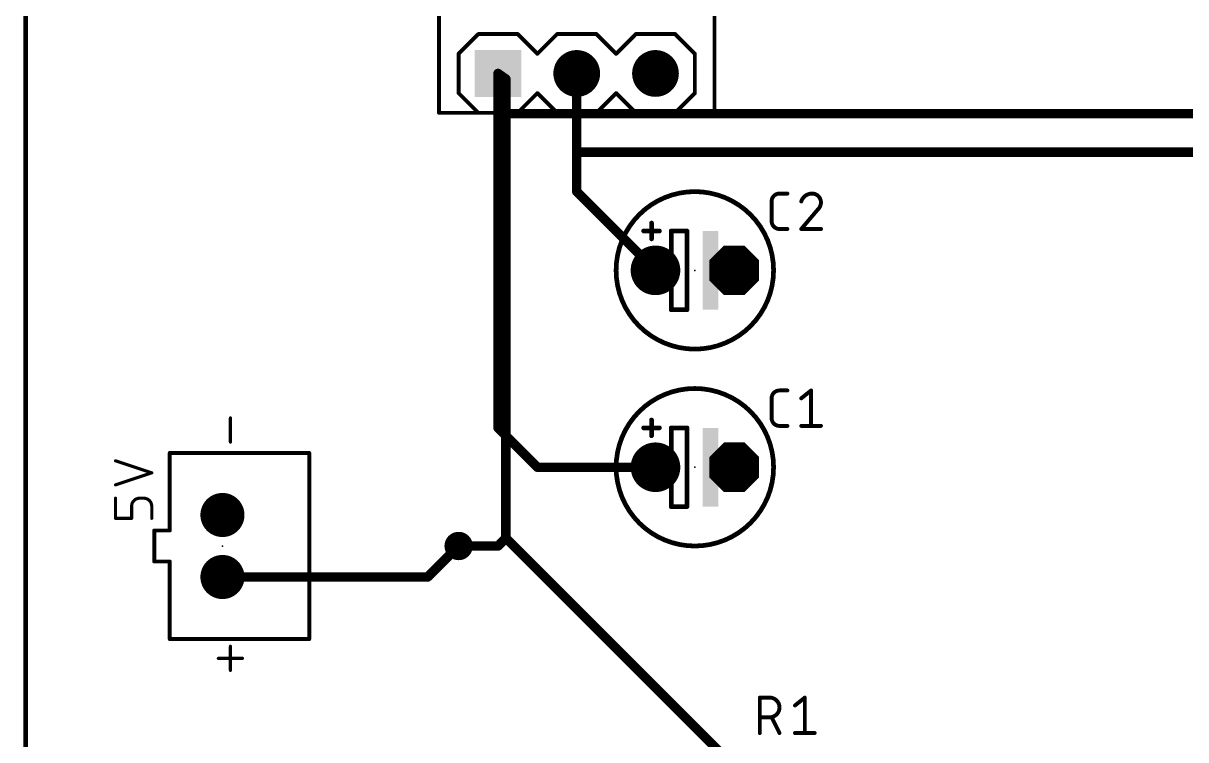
# Model space of a CAD drawing. Extents: x 0.6 to 3.55, y 0 to 3.95.
# Drawn here: x 0.597 to 2.073, y 1.504 to 2.414 of the extents above; entities that cross this region are included whole.
import ezdxf

# ---------------------------------------------------------------- set-up
doc = ezdxf.new("R2010")
doc.units = 0
for name, color, linetype in [('1', 12, 'CONTINUOUS'), ('16', 132, 'CONTINUOUS'), ('17', 110, 'CONTINUOUS'), ('18', 110, 'CONTINUOUS'), ('20', 31, 'CONTINUOUS'), ('21', 253, 'CONTINUOUS'), ('23', 53, 'CONTINUOUS'), ('25', 253, 'CONTINUOUS'), ('51', 253, 'CONTINUOUS')]:
    doc.layers.add(name, color=color, linetype=linetype)

# ---------------------------------------------------------------- blocks, each defined once
blk = doc.blocks.new('ROUNDP')
at = {"const_width": 0.5}
blk.add_lwpolyline([(0, -0.25, 1), (0, 0.25, 1), (0, -0.25)], format="xyb", dxfattribs=at)
blk = doc.blocks.new('RECT')
blk.add_solid([(-0.5, -0.5), (0.5, -0.5), (-0.5, 0.5), (0.5, 0.5)])
blk = doc.blocks.new('OCTAGONP')
at = {"const_width": 0.5}
blk.add_lwpolyline([(-0.25, -0.103553), (-0.25, 0.103553), (-0.103553, 0.25), (0.103553, 0.25), (0.25, 0.103553), (0.25, -0.103553), (0.103553, -0.25), (-0.103553, -0.25), (-0.25, -0.103553), (-0.25, 0.103553)], dxfattribs=at)
blk = doc.blocks.new('SQUAREP')
blk.add_solid([(-0.5, -0.5), (0.5, -0.5), (-0.5, 0.5), (0.5, 0.5)])
blk = doc.blocks.new('ROUNDV')
at = {"const_width": 0.5}
blk.add_lwpolyline([(0, -0.25, 1), (0, 0.25, 1), (0, -0.25)], format="xyb", dxfattribs=at)

msp = doc.modelspace()

# ---------------------------------------------------------------- linework, layer by layer
at = {"layer": '1'}
for points, const_width in [([(0.6, 3.65), (0.6, 0)], 0.006), ([(1.2, 2.35), (1.2, 1.9)], 0.012), ([(1.3, 2.35), (1.3, 2.25)], 0.012), ([(1.3, 2.25), (1.3, 2.2)], 0.012), ([(1.3, 2.25), (2.375, 2.25)], 0.012), ([(1.3, 2.2), (1.4, 2.1)], 0.012), ([(1.2, 1.9), (1.25, 1.85)], 0.012), ([(1.25, 1.85), (1.4, 1.85)], 0.012), ([(1.11063, 1.71063), (1.15, 1.75)], 0.012), ([(0.85, 1.71063), (1.11063, 1.71063)], 0.012)]:
    msp.add_lwpolyline(points, dxfattribs=dict(at, const_width=const_width))
at = {"layer": '1', "const_width": 0.006}
for points in [[(1.203, 2.35, 1), (1.197, 2.35)], [(1.303, 2.35, 1), (1.297, 2.35)], [(1.303, 2.25, 1), (1.297, 2.25)], [(1.3, 2.253, 1), (1.3, 2.247)], [(1.297, 2.25, 1), (1.303, 2.25)], [(1.302121, 2.202121, 1), (1.297879, 2.197879)], [(1.297, 2.2, 1), (1.303, 2.2)], [(1.397879, 2.097879, 1), (1.402121, 2.102121)], [(1.202121, 1.902121, 1), (1.197879, 1.897879)], [(1.197, 1.9, 1), (1.203, 1.9)], [(1.25, 1.853, 1), (1.25, 1.847)], [(1.247879, 1.847879, 1), (1.252121, 1.852121)], [(1.4, 1.847, 1), (1.4, 1.853)], [(1.152121, 1.747879, 1), (1.147879, 1.752121)], [(0.85, 1.71363, 1), (0.85, 1.70763)], [(1.108509, 1.712751, 1), (1.112751, 1.708509)], [(1.11063, 1.70763, 1), (1.11063, 1.71363)]]:
    msp.add_lwpolyline(points, format="xyb", dxfattribs=at)
at = {"layer": '16', "const_width": 0.012}
for points in [[(1.21, 2.343), (1.2, 2.35)], [(1.21, 2.299), (1.21, 2.343)], [(1.21, 1.76), (1.21, 2.299)], [(1.21, 2.299), (2.596, 2.299)], [(1.2, 1.75), (1.21, 1.76)], [(1.507, 1.463), (1.21, 1.76)], [(1.15, 1.75), (1.2, 1.75)]]:
    msp.add_lwpolyline(points, dxfattribs=at)
at = {"layer": '16', "const_width": 0.006}
for points in [[(1.20172, 2.352458, 1), (1.19828, 2.347542)], [(1.213, 2.343, 1), (1.207, 2.343)], [(1.20828, 2.340542, 1), (1.21172, 2.345458)], [(1.213, 2.299, 1), (1.207, 2.299)], [(1.21, 2.302, 1), (1.21, 2.296)], [(1.207, 2.299, 1), (1.213, 2.299)], [(1.212121, 1.762121, 1), (1.207879, 1.757879)], [(1.207, 1.76, 1), (1.213, 1.76)], [(1.212121, 1.757879, 1), (1.207879, 1.762121)], [(1.15, 1.753, 1), (1.15, 1.747)], [(1.197879, 1.752121, 1), (1.202121, 1.747879)], [(1.2, 1.747, 1), (1.2, 1.753)]]:
    msp.add_lwpolyline(points, format="xyb", dxfattribs=at)
at = {"layer": '20'}
msp.add_line((0.6, 3.637008), (0.6, 0), dxfattribs=at)
at = {"layer": '21'}
for points, const_width in [([(1.125, 2.8), (1.125, 2.3)], 0.005), ([(1.475, 2.3), (1.475, 2.8)], 0.005), ([(1.15, 2.375), (1.175, 2.4)], 0.005), ([(1.175, 2.4), (1.225, 2.4)], 0.005), ([(1.225, 2.4), (1.25, 2.375)], 0.005), ([(1.25, 2.375), (1.275, 2.4)], 0.005), ([(1.275, 2.4), (1.325, 2.4)], 0.005), ([(1.325, 2.4), (1.35, 2.375)], 0.005), ([(1.35, 2.375), (1.375, 2.4)], 0.005), ([(1.375, 2.4), (1.425, 2.4)], 0.005), ([(1.45, 2.375), (1.425, 2.4)], 0.005), ([(1.15, 2.325), (1.15, 2.375)], 0.005), ([(1.45, 2.325), (1.45, 2.375)], 0.005), ([(1.175, 2.3), (1.15, 2.325)], 0.005), ([(1.25, 2.325), (1.225, 2.3)], 0.005), ([(1.275, 2.3), (1.25, 2.325)], 0.005), ([(1.35, 2.325), (1.325, 2.3)], 0.005), ([(1.375, 2.3), (1.35, 2.325)], 0.005), ([(1.45, 2.325), (1.425, 2.3)], 0.005), ([(1.125, 2.3), (1.475, 2.3)], 0.005), ([(1.395, 2.15), (1.395, 2.16)], 0.006), ([(1.385, 2.15), (1.395, 2.15)], 0.006), ([(1.395, 2.14), (1.395, 2.15)], 0.006), ([(1.395, 2.15), (1.405, 2.15)], 0.006), ([(0.860111, 1.882), (0.860111, 1.912667)], 0.004), ([(1.395, 1.9), (1.395, 1.91)], 0.006), ([(1.385, 1.9), (1.395, 1.9)], 0.006), ([(1.395, 1.89), (1.395, 1.9)], 0.006), ([(1.395, 1.9), (1.405, 1.9)], 0.006), ([(0.783071, 1.769685), (0.783071, 1.86811)], 0.005), ([(0.783071, 1.86811), (0.960236, 1.86811)], 0.005), ([(0.960236, 1.86811), (0.960236, 1.63189)], 0.005), ([(0.763386, 1.730315), (0.763386, 1.769685)], 0.005), ([(0.763386, 1.769685), (0.783071, 1.769685)], 0.005), ([(0.783071, 1.730315), (0.763386, 1.730315)], 0.005), ([(0.783071, 1.63189), (0.783071, 1.730315)], 0.005), ([(0.960236, 1.63189), (0.783071, 1.63189)], 0.005), ([(0.860111, 1.592), (0.860111, 1.622667)], 0.004), ([(0.875445, 1.607333), (0.844778, 1.607333)], 0.004)]:
    msp.add_lwpolyline(points, dxfattribs=dict(at, const_width=const_width))
for points, const_width in [([(1.175, 2.40125, 1), (1.175, 2.39875)], 0.0025), ([(1.175884, 2.399116, 1), (1.174116, 2.400884)], 0.0025), ([(1.225884, 2.400884, 1), (1.224116, 2.399116)], 0.0025), ([(1.225, 2.39875, 1), (1.225, 2.40125)], 0.0025), ([(1.275, 2.40125, 1), (1.275, 2.39875)], 0.0025), ([(1.275884, 2.399116, 1), (1.274116, 2.400884)], 0.0025), ([(1.325884, 2.400884, 1), (1.324116, 2.399116)], 0.0025), ([(1.325, 2.39875, 1), (1.325, 2.40125)], 0.0025), ([(1.375, 2.40125, 1), (1.375, 2.39875)], 0.0025), ([(1.375884, 2.399116, 1), (1.374116, 2.400884)], 0.0025), ([(1.425884, 2.400884, 1), (1.424116, 2.399116)], 0.0025), ([(1.425, 2.39875, 1), (1.425, 2.40125)], 0.0025), ([(1.15125, 2.375, 1), (1.14875, 2.375)], 0.0025), ([(1.45125, 2.375, 1), (1.44875, 2.375)], 0.0025), ([(1.149116, 2.375884, 1), (1.150884, 2.374116)], 0.0025), ([(1.249116, 2.375884, 1), (1.250884, 2.374116)], 0.0025), ([(1.249116, 2.374116, 1), (1.250884, 2.375884)], 0.0025), ([(1.349116, 2.375884, 1), (1.350884, 2.374116)], 0.0025), ([(1.349116, 2.374116, 1), (1.350884, 2.375884)], 0.0025), ([(1.449116, 2.374116, 1), (1.450884, 2.375884)], 0.0025), ([(1.150884, 2.325884, 1), (1.149116, 2.324116)], 0.0025), ([(1.14875, 2.325, 1), (1.15125, 2.325)], 0.0025), ([(1.250884, 2.325884, 1), (1.249116, 2.324116)], 0.0025), ([(1.250884, 2.324116, 1), (1.249116, 2.325884)], 0.0025), ([(1.350884, 2.325884, 1), (1.349116, 2.324116)], 0.0025), ([(1.350884, 2.324116, 1), (1.349116, 2.325884)], 0.0025), ([(1.44875, 2.325, 1), (1.45125, 2.325)], 0.0025), ([(1.450884, 2.324116, 1), (1.449116, 2.325884)], 0.0025), ([(1.125, 2.30125, 1), (1.125, 2.29875)], 0.0025), ([(1.12375, 2.3, 1), (1.12625, 2.3)], 0.0025), ([(1.174116, 2.299116, 1), (1.175884, 2.300884)], 0.0025), ([(1.224116, 2.300884, 1), (1.225884, 2.299116)], 0.0025), ([(1.274116, 2.299116, 1), (1.275884, 2.300884)], 0.0025), ([(1.324116, 2.300884, 1), (1.325884, 2.299116)], 0.0025), ([(1.374116, 2.299116, 1), (1.375884, 2.300884)], 0.0025), ([(1.424116, 2.300884, 1), (1.425884, 2.299116)], 0.0025), ([(1.47375, 2.3, 1), (1.47625, 2.3)], 0.0025), ([(1.475, 2.29875, 1), (1.475, 2.30125)], 0.0025), ([(1.45, 2, 1), (1.45, 2.2, 1), (1.45, 2)], 0.006), ([(1.3965, 2.16, 1), (1.3935, 2.16)], 0.003), ([(1.385, 2.1515, 1), (1.385, 2.1485)], 0.003), ([(1.3965, 2.15, 1), (1.3935, 2.15)], 0.003), ([(1.395, 2.1515, 1), (1.395, 2.1485)], 0.003), ([(1.3935, 2.15, 1), (1.3965, 2.15)], 0.003), ([(1.3935, 2.14, 1), (1.3965, 2.14)], 0.003), ([(1.395, 2.1485, 1), (1.395, 2.1515)], 0.003), ([(1.405, 2.1485, 1), (1.405, 2.1515)], 0.003), ([(1.45, 1.75, 1), (1.45, 1.95, 1), (1.45, 1.75)], 0.006), ([(0.861111, 1.912667, 1), (0.859111, 1.912667)], 0.002), ([(1.3965, 1.91, 1), (1.3935, 1.91)], 0.003), ([(1.385, 1.9015, 1), (1.385, 1.8985)], 0.003), ([(1.3965, 1.9, 1), (1.3935, 1.9)], 0.003), ([(1.395, 1.9015, 1), (1.395, 1.8985)], 0.003), ([(1.3935, 1.9, 1), (1.3965, 1.9)], 0.003), ([(1.3935, 1.89, 1), (1.3965, 1.89)], 0.003), ([(1.395, 1.8985, 1), (1.395, 1.9015)], 0.003), ([(1.405, 1.8985, 1), (1.405, 1.9015)], 0.003), ([(0.859111, 1.882, 1), (0.861111, 1.882)], 0.002), ([(0.784321, 1.86811, 1), (0.781821, 1.86811)], 0.0025), ([(0.783071, 1.86936, 1), (0.783071, 1.86686)], 0.0025), ([(0.961486, 1.86811, 1), (0.958986, 1.86811)], 0.0025), ([(0.960236, 1.86686, 1), (0.960236, 1.86936)], 0.0025), ([(0.764636, 1.769685, 1), (0.762136, 1.769685)], 0.0025), ([(0.763386, 1.770935, 1), (0.763386, 1.768435)], 0.0025), ([(0.783071, 1.768435, 1), (0.783071, 1.770935)], 0.0025), ([(0.781821, 1.769685, 1), (0.784321, 1.769685)], 0.0025), ([(0.763386, 1.731565, 1), (0.763386, 1.729065)], 0.0025), ([(0.762136, 1.730315, 1), (0.764636, 1.730315)], 0.0025), ([(0.784321, 1.730315, 1), (0.781821, 1.730315)], 0.0025), ([(0.783071, 1.729065, 1), (0.783071, 1.731565)], 0.0025), ([(0.783071, 1.63314, 1), (0.783071, 1.63064)], 0.0025), ([(0.781821, 1.63189, 1), (0.784321, 1.63189)], 0.0025), ([(0.861111, 1.622667, 1), (0.859111, 1.622667)], 0.002), ([(0.958986, 1.63189, 1), (0.961486, 1.63189)], 0.0025), ([(0.960236, 1.63064, 1), (0.960236, 1.63314)], 0.0025), ([(0.844778, 1.608333, 1), (0.844778, 1.606333)], 0.002), ([(0.875445, 1.606333, 1), (0.875445, 1.608333)], 0.002), ([(0.859111, 1.592, 1), (0.861111, 1.592)], 0.002)]:
    msp.add_lwpolyline(points, format="xyb", dxfattribs=dict(at, const_width=const_width))
at = {"layer": '23'}
for p in [(1.45, 2.1), (1.45, 1.85), (0.85, 1.75)]:
    msp.add_point(p, dxfattribs=at)
at = {"layer": '25'}
for points, const_width in [([(1.5575, 2.1975, 0.414214), (1.5475, 2.1875)], 0.005), ([(1.5575, 2.19875, 1), (1.5575, 2.19625)], 0.0025), ([(1.5575, 2.19625, 1), (1.5575, 2.19875)], 0.0025), ([(1.5675, 2.19625, 1), (1.5675, 2.19875)], 0.0025), ([(1.598897, 2.1975, 0.325184), (1.585147, 2.1875)], 0.005), ([(1.610147, 2.18625, 0.414214), (1.598897, 2.1975)], 0.005), ([(1.598897, 2.19875, 1), (1.598897, 2.19625)], 0.0025), ([(1.598897, 2.19625, 1), (1.598897, 2.19875)], 0.0025), ([(1.54875, 2.1875, 1), (1.54625, 2.1875)], 0.0025), ([(1.54625, 2.1875, 1), (1.54875, 2.1875)], 0.0025), ([(1.583958, 2.187885, 1), (1.586336, 2.187115)], 0.0025), ([(1.606397, 2.1775, 0.205258), (1.610147, 2.18625)], 0.005), ([(1.611397, 2.18625, 1), (1.608897, 2.18625)], 0.0025), ([(1.608897, 2.18625, 1), (1.611397, 2.18625)], 0.0025), ([(1.605535, 2.178405, 1), (1.607259, 2.176595)], 0.0025), ([(1.607349, 2.17669, 1), (1.605445, 2.17831)], 0.0025), ([(1.5475, 2.1625, 0.414214), (1.5575, 2.1525)], 0.005), ([(1.54875, 2.1625, 1), (1.54625, 2.1625)], 0.0025), ([(1.54625, 2.1625, 1), (1.54875, 2.1625)], 0.0025), ([(1.5575, 2.15375, 1), (1.5575, 2.15125)], 0.0025), ([(1.5575, 2.15125, 1), (1.5575, 2.15375)], 0.0025), ([(1.5675, 2.15125, 1), (1.5675, 2.15375)], 0.0025), ([(1.585147, 2.15375, 1), (1.585147, 2.15125)], 0.0025), ([(1.584195, 2.15331, 1), (1.586099, 2.15169)], 0.0025), ([(1.610147, 2.15125, 1), (1.610147, 2.15375)], 0.0025), ([(1.5575, 1.9475, 0.414214), (1.5475, 1.9375)], 0.005), ([(1.5575, 1.94875, 1), (1.5575, 1.94625)], 0.0025), ([(1.5575, 1.94625, 1), (1.5575, 1.94875)], 0.0025), ([(1.5675, 1.94625, 1), (1.5675, 1.94875)], 0.0025), ([(1.598897, 1.9475, 1), (1.596397, 1.9475)], 0.0025), ([(1.598428, 1.946524, 1), (1.596866, 1.948476)], 0.0025), ([(1.54875, 1.9375, 1), (1.54625, 1.9375)], 0.0025), ([(1.54625, 1.9375, 1), (1.54875, 1.9375)], 0.0025), ([(1.584366, 1.938476, 1), (1.585928, 1.936524)], 0.0025), ([(1.5475, 1.9125, 0.414214), (1.5575, 1.9025)], 0.005), ([(1.54875, 1.9125, 1), (1.54625, 1.9125)], 0.0025), ([(1.54625, 1.9125, 1), (1.54875, 1.9125)], 0.0025), ([(1.5575, 1.90375, 1), (1.5575, 1.90125)], 0.0025), ([(1.5575, 1.90125, 1), (1.5575, 1.90375)], 0.0025), ([(1.5675, 1.90125, 1), (1.5675, 1.90375)], 0.0025), ([(1.585147, 1.90375, 1), (1.585147, 1.90125)], 0.0025), ([(1.610147, 1.90125, 1), (1.610147, 1.90375)], 0.0025), ([(1.596397, 1.9025, 1), (1.598897, 1.9025)], 0.0025), ([(0.714521, 1.859185, 1), (0.713888, 1.857288)], 0.002), ([(0.760521, 1.841954, 1), (0.759888, 1.843852)], 0.002), ([(0.759888, 1.841954, 1), (0.760521, 1.843852)], 0.002), ([(0.713888, 1.828518, 1), (0.714521, 1.826621)], 0.002), ([(0.715205, 1.810681, 1), (0.713205, 1.810681)], 0.002), ([(0.744871, 1.810681, 0.414214), (0.734649, 1.800459)], 0.004), ([(0.735649, 1.800459, 1), (0.733649, 1.800459)], 0.002), ([(0.733649, 1.800459, 1), (0.735649, 1.800459)], 0.002), ([(0.744871, 1.811681, 1), (0.744871, 1.809681)], 0.002), ([(0.744871, 1.809681, 1), (0.744871, 1.811681)], 0.002), ([(0.760205, 1.800459, 0.414214), (0.749983, 1.810681)], 0.004), ([(0.749983, 1.811681, 1), (0.749983, 1.809681)], 0.002), ([(0.749983, 1.809681, 1), (0.749983, 1.811681)], 0.002), ([(0.761205, 1.800459, 1), (0.759205, 1.800459)], 0.002), ([(0.759205, 1.800459, 1), (0.761205, 1.800459)], 0.002), ([(0.714205, 1.786125, 1), (0.714205, 1.784125)], 0.002), ([(0.734649, 1.784125, 1), (0.734649, 1.786125)], 0.002), ([(0.713205, 1.785125, 1), (0.715205, 1.785125)], 0.002), ([(0.733649, 1.785125, 1), (0.735649, 1.785125)], 0.002), ([(0.759205, 1.785125, 1), (0.761205, 1.785125)], 0.002), ([(1.53375, 1.5575, 1), (1.53125, 1.5575)], 0.0025), ([(1.5325, 1.55875, 1), (1.5325, 1.55625)], 0.0025), ([(1.545, 1.5325, 1), (1.545, 1.5575)], 0.005), ([(1.545, 1.55875, 1), (1.545, 1.55625)], 0.0025), ([(1.545, 1.55625, 1), (1.545, 1.55875)], 0.0025), ([(1.590924, 1.5575, 1), (1.588424, 1.5575)], 0.0025), ([(1.590455, 1.556524, 1), (1.588893, 1.558476)], 0.0025), ([(1.576393, 1.548476, 1), (1.577955, 1.546524)], 0.0025), ([(1.5325, 1.53375, 1), (1.5325, 1.53125)], 0.0025), ([(1.545, 1.53375, 1), (1.545, 1.53125)], 0.0025), ([(1.545, 1.53125, 1), (1.545, 1.53375)], 0.0025), ([(1.548618, 1.533059, 1), (1.546382, 1.531941)], 0.0025), ([(1.53125, 1.5125, 1), (1.53375, 1.5125)], 0.0025), ([(1.556382, 1.511941, 1), (1.558618, 1.513059)], 0.0025), ([(1.577174, 1.51375, 1), (1.577174, 1.51125)], 0.0025), ([(1.588424, 1.5125, 1), (1.590924, 1.5125)], 0.0025), ([(1.602174, 1.51125, 1), (1.602174, 1.51375)], 0.0025)]:
    msp.add_lwpolyline(points, format="xyb", dxfattribs=dict(at, const_width=const_width))
for points, const_width in [([(1.5575, 2.1975), (1.5675, 2.1975)], 0.005), ([(1.5475, 2.1625), (1.5475, 2.1875)], 0.005), ([(1.606397, 2.1775), (1.585147, 2.1525)], 0.005), ([(1.5675, 2.1525), (1.5575, 2.1525)], 0.005), ([(1.585147, 2.1525), (1.610147, 2.1525)], 0.005), ([(1.5575, 1.9475), (1.5675, 1.9475)], 0.005), ([(1.585147, 1.9375), (1.597647, 1.9475)], 0.005), ([(1.597647, 1.9475), (1.597647, 1.9025)], 0.005), ([(1.5475, 1.9125), (1.5475, 1.9375)], 0.005), ([(1.5675, 1.9025), (1.5575, 1.9025)], 0.005), ([(1.585147, 1.9025), (1.610147, 1.9025)], 0.005), ([(0.760205, 1.842903), (0.714205, 1.858236)], 0.004), ([(0.714205, 1.82757), (0.760205, 1.842903)], 0.004), ([(0.714205, 1.785125), (0.714205, 1.810681)], 0.004), ([(0.734649, 1.800459), (0.734649, 1.785125)], 0.004), ([(0.749983, 1.810681), (0.744871, 1.810681)], 0.004), ([(0.760205, 1.785125), (0.760205, 1.800459)], 0.004), ([(0.734649, 1.785125), (0.714205, 1.785125)], 0.004), ([(1.5325, 1.5125), (1.5325, 1.5575)], 0.005), ([(1.5325, 1.5575), (1.545, 1.5575)], 0.005), ([(1.577174, 1.5475), (1.589674, 1.5575)], 0.005), ([(1.589674, 1.5575), (1.589674, 1.5125)], 0.005), ([(1.545, 1.5325), (1.5325, 1.5325)], 0.005), ([(1.5575, 1.5125), (1.5475, 1.5325)], 0.005), ([(1.577174, 1.5125), (1.602174, 1.5125)], 0.005)]:
    msp.add_lwpolyline(points, dxfattribs=dict(at, const_width=const_width))
at = {"layer": '51', "const_width": 0.006}
for points in [[(1.44, 2.15), (1.42, 2.15)], [(1.42, 2.15), (1.42, 2.1)], [(1.44, 2.05), (1.44, 2.15)], [(1.385, 2.1), (1.42, 2.1)], [(1.42, 2.1), (1.42, 2.05)], [(1.475, 2.1), (1.515, 2.1)], [(1.42, 2.05), (1.44, 2.05)], [(1.44, 1.9), (1.42, 1.9)], [(1.42, 1.9), (1.42, 1.85)], [(1.44, 1.8), (1.44, 1.9)], [(1.385, 1.85), (1.42, 1.85)], [(1.42, 1.85), (1.42, 1.8)], [(1.475, 1.85), (1.515, 1.85)], [(1.42, 1.8), (1.44, 1.8)]]:
    msp.add_lwpolyline(points, dxfattribs=at)
at = {"layer": '51', "const_width": 0.003}
for points in [[(1.42, 2.1515, 1), (1.42, 2.1485)], [(1.4215, 2.15, 1), (1.4185, 2.15)], [(1.4415, 2.15, 1), (1.4385, 2.15)], [(1.44, 2.1485, 1), (1.44, 2.1515)], [(1.385, 2.1015, 1), (1.385, 2.0985)], [(1.4215, 2.1, 1), (1.4185, 2.1)], [(1.4185, 2.1, 1), (1.4215, 2.1)], [(1.42, 2.0985, 1), (1.42, 2.1015)], [(1.475, 2.1015, 1), (1.475, 2.0985)], [(1.515, 2.0985, 1), (1.515, 2.1015)], [(1.42, 2.0515, 1), (1.42, 2.0485)], [(1.44, 2.0485, 1), (1.44, 2.0515)], [(1.4185, 2.05, 1), (1.4215, 2.05)], [(1.4385, 2.05, 1), (1.4415, 2.05)], [(1.42, 1.9015, 1), (1.42, 1.8985)], [(1.4215, 1.9, 1), (1.4185, 1.9)], [(1.4415, 1.9, 1), (1.4385, 1.9)], [(1.44, 1.8985, 1), (1.44, 1.9015)], [(1.385, 1.8515, 1), (1.385, 1.8485)], [(1.4215, 1.85, 1), (1.4185, 1.85)], [(1.4185, 1.85, 1), (1.4215, 1.85)], [(1.42, 1.8485, 1), (1.42, 1.8515)], [(1.475, 1.8515, 1), (1.475, 1.8485)], [(1.515, 1.8485, 1), (1.515, 1.8515)], [(1.42, 1.8015, 1), (1.42, 1.7985)], [(1.4185, 1.8, 1), (1.4215, 1.8)], [(1.4385, 1.8, 1), (1.4415, 1.8)], [(1.44, 1.7985, 1), (1.44, 1.8015)]]:
    msp.add_lwpolyline(points, format="xyb", dxfattribs=at)

# ---------------------------------------------------------------- block references
at = {"layer": '17'}
for name, p, xscale, yscale in [('SQUAREP', (1.2, 2.35), 0.05937, 0.05937), ('SQUAREP', (1.2, 2.35), 0.05937, 0.05937), ('ROUNDP', (1.3, 2.35), 0.05937, 0.05937), ('ROUNDP', (1.3, 2.35), 0.05937, 0.05937), ('ROUNDP', (1.4, 2.35), 0.05937, 0.05937), ('ROUNDP', (1.4, 2.35), 0.05937, 0.05937), ('ROUNDP', (1.4, 2.1), 0.063, 0.063), ('ROUNDP', (1.4, 2.1), 0.063, 0.063), ('OCTAGONP', (1.5, 2.1), 0.063, 0.063), ('OCTAGONP', (1.5, 2.1), 0.063, 0.063), ('ROUNDP', (1.4, 1.85), 0.063, 0.063), ('ROUNDP', (1.4, 1.85), 0.063, 0.063), ('OCTAGONP', (1.5, 1.85), 0.063, 0.063), ('OCTAGONP', (1.5, 1.85), 0.063, 0.063)]:
    msp.add_blockref(name, p, dxfattribs=dict(at, xscale=xscale, yscale=yscale))
at = {"layer": '17', "xscale": 0.056, "yscale": 0.056, "rotation": 90}
for p in [(0.85, 1.78937), (0.85, 1.78937), (0.85, 1.71063), (0.85, 1.71063)]:
    msp.add_blockref('ROUNDP', p, dxfattribs=at)
at = {"layer": '18', "xscale": 0.036, "yscale": 0.036}
msp.add_blockref('ROUNDV', (1.15, 1.75), dxfattribs=at)
msp.add_blockref('ROUNDV', (1.15, 1.75), dxfattribs=at)
at = {"layer": '51', "xscale": 0.02, "yscale": 0.1}
for p in [(1.47, 2.1), (1.47, 1.85)]:
    msp.add_blockref('RECT', p, dxfattribs=at)

doc.saveas('drawing.dxf')
